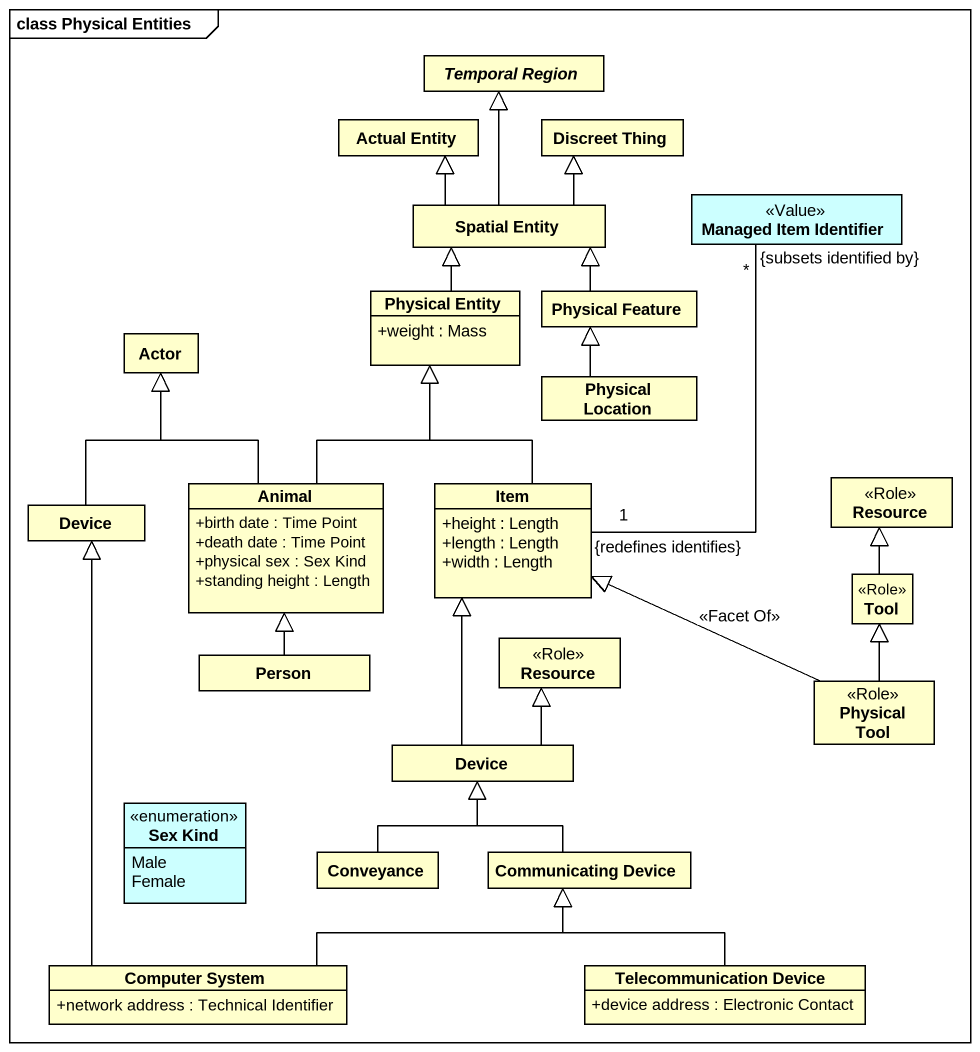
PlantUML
@startuml
mainframe class Physical Entities
hide circle
hide empty members
skinparam classAttributeIconSize 0
abstract class "Temporal Region" as Temporal_Region
class "Actual Entity" as Actual_Entity
class "Discreet Thing" as Discreet_Thing
class "Spatial Entity" as Spatial_Entity
class "Managed Item Identifier" as Managed_Item_Identifier <<Value>> #CCFFFF
class "Physical Entity" as Physical_Entity {
  +weight : Mass
}
class "Physical Feature" as Physical_Feature
class "Actor" as Actor_
class "Physical Location" as Physical_Location
class Device
class Animal {
  +birth date : Time Point
  +death date : Time Point
  +physical sex : Sex Kind
  +standing height : Length
}
class Item {
  +height : Length
  +length : Length
  +width : Length
}
class Resource <<Role>>
class Tool <<Role>>
class "Person" as Person_
class "Resource" as Resource_2 <<Role>>
class "Physical Tool" as Physical_Tool <<Role>> #FFFFCC
class "Device" as Device_2
enum "Sex Kind" as Sex_Kind #CCFFFF {
  Male
  Female
}
class Conveyance
class "Communicating Device" as Communicating_Device
class "Computer System" as Computer_System {
  +network address : Technical Identifier
}
class "Telecommunication Device" as Telecommunication_Device {
  +device address : Electronic Contact
}
Spatial_Entity -up-|> Temporal_Region
Spatial_Entity -up-|> Actual_Entity
Spatial_Entity -up-|> Discreet_Thing
Managed_Item_Identifier "*\n{subsets identified by}" -- "1\n{redefines identifies}" Item
Physical_Entity -up-|> Spatial_Entity
Physical_Feature -up-|> Spatial_Entity
Physical_Location -up-|> Physical_Feature
Device -up-|> Actor_
Animal -up-|> Physical_Entity
Animal -up-|> Actor_
Item -up-|> Physical_Entity
Tool -up-|> Resource
Person_ -up-|> Animal
Physical_Tool -left-|> Item : <<Facet Of>>
Physical_Tool -up-|> Tool
Device_2 -up-|> Item
Device_2 -up-|> Resource_2
Conveyance -up-|> Device_2
Communicating_Device -up-|> Device_2
Computer_System -up-|> Device
Computer_System -right-|> Communicating_Device
Telecommunication_Device -up-|> Communicating_Device
@enduml
